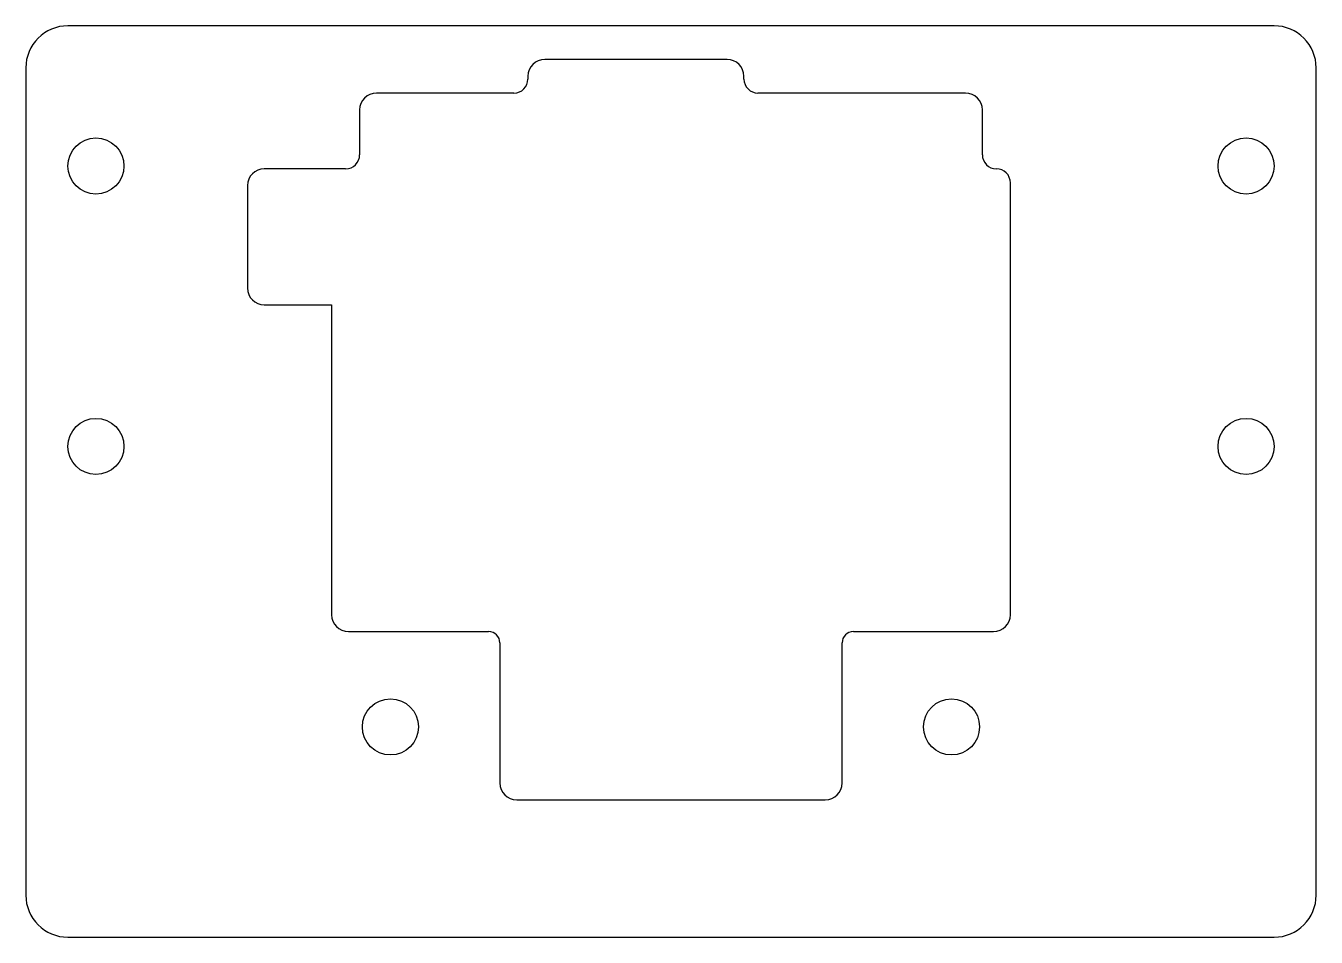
# Model space of a CAD drawing. Header units: millimetres. Extents: x -52.1 to 39.9, y -27.1 to 37.9.
import ezdxf

# ---------------------------------------------------------------- set-up
doc = ezdxf.new("R2010")
doc.units = ezdxf.units.MM

msp = doc.modelspace()

# ---------------------------------------------------------------- linework, layer by layer
at = {"color": 7, "linetype": 'Continuous', "lineweight": 25}
for p, q in [((36.871, 37.873), (-49.129, 37.873)), ((-2.129, 35.473), (-15.129, 35.473)), ((-52.129, 34.873), (-52.129, -24.127)), ((-16.329, 34.273), (-16.329, 34.073)), ((-0.929, 34.073), (-0.929, 34.273)), ((39.871, -24.127), (39.871, 34.873)), ((-17.329, 33.073), (-27.129, 33.073)), ((14.871, 33.073), (0.071, 33.073)), ((-28.329, 31.873), (-28.329, 28.673)), ((16.071, 28.673), (16.071, 31.873)), ((-29.329, 27.673), (-35.129, 27.673)), ((-36.329, 26.473), (-36.329, 19.173)), ((18.071, -4.127), (18.071, 26.673)), ((-35.129, 17.973), (-30.329, 17.973)), ((-30.329, 17.973), (-30.329, -4.127)), ((-29.129, -5.327), (-19.129, -5.327)), ((6.871, -5.327), (16.871, -5.327)), ((-18.329, -6.127), (-18.329, -16.127)), ((6.071, -16.127), (6.071, -6.127)), ((-17.129, -17.327), (4.871, -17.327)), ((-49.129, -27.127), (36.871, -27.127))]:
    msp.add_line(p, q, dxfattribs=at)
for centre in [(-47.129, 27.873), (34.871, 27.873), (-47.129, 7.873), (34.871, 7.873), (-26.129, -12.127), (13.871, -12.127)]:
    msp.add_circle(centre, 2, dxfattribs=at)
for centre, radius, start, end in [((-49.129, 34.873), 3, 90, 180), ((36.871, 34.873), 3, 0, 90), ((-15.129, 34.273), 1.2, 90, 180), ((-2.129, 34.273), 1.2, 0, 90), ((-17.329, 34.073), 1, 270, 0), ((0.071, 34.073), 1, 180, 270), ((-27.129, 31.873), 1.2, 90, 180), ((14.871, 31.873), 1.2, 0, 90), ((-29.329, 28.673), 1, 270, 0), ((17.071, 28.673), 1, 180, 270), ((-35.129, 26.473), 1.2, 90, 180), ((17.071, 26.673), 1, 0, 90), ((-35.129, 19.173), 1.2, 180, 270), ((-29.129, -4.127), 1.2, 180, 270), ((16.871, -4.127), 1.2, 270, 0), ((-19.129, -6.127), 0.8, 0, 90), ((6.871, -6.127), 0.8, 90, 180), ((-17.129, -16.127), 1.2, 180, 270), ((4.871, -16.127), 1.2, 270, 0), ((-49.129, -24.127), 3, 180, 270), ((36.871, -24.127), 3, 270, 0)]:
    msp.add_arc(centre, radius, start, end, dxfattribs=at)

doc.saveas('drawing.dxf')
